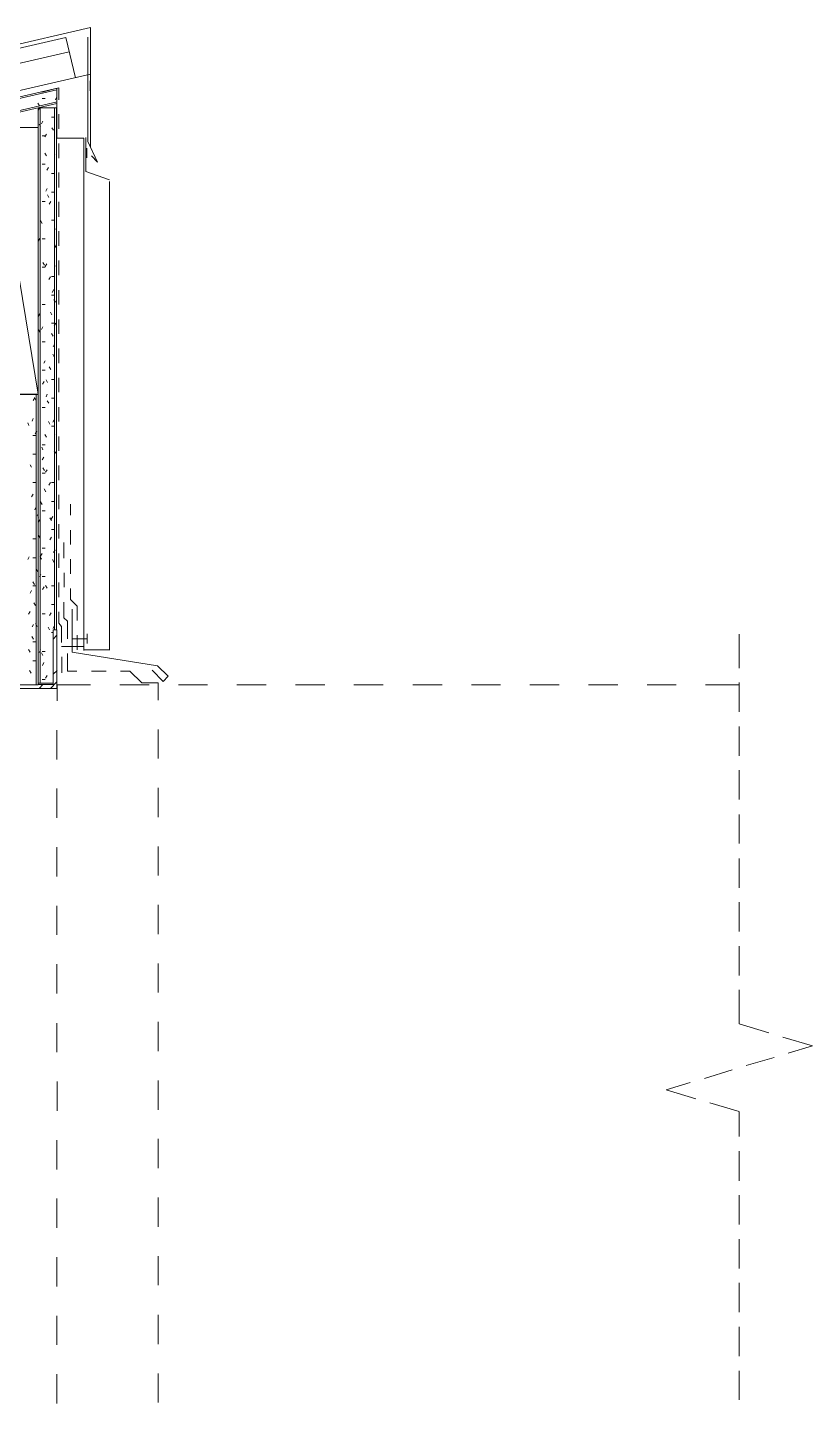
# Model space of a CAD drawing. Header units: inches. Extents: x -293 to 39679, y -468 to 488.
# Drawn here: x 78.8 to 106.24, y 381.99 to 430.11 of the extents above; entities that cross this region are included whole.
import ezdxf

# ---------------------------------------------------------------- set-up
doc = ezdxf.new("R2010")
doc.units = ezdxf.units.IN
doc.header["$MEASUREMENT"] = 0
doc.layers.add('NSE-By_Others', color=252, linetype='Continuous', lineweight=0)

msp = doc.modelspace()

# ---------------------------------------------------------------- linework, layer by layer
at = {"layer": 'NSE-By_Others'}
for points in [[(26.88599, 417.46357), (80.14413, 429.75542)], [(71.65787, 427.93942), (81.00418, 430.10898)], [(80.4725, 428.35063), (80.14413, 429.75542)], [(80.908, 429.76876), (80.908, 426.12669)], [(81.00418, 430.10898), (81.00418, 425.92107)], [(26.99501, 416.97221), (80.25409, 429.26399)], [(27.97703, 416.23562), (81.00343, 428.47237)], [(80.98977, 428.24111), (80.98977, 427.9005)], [(79.83076, 427.92757), (28.46871, 416.07189)], [(35.15245, 417.65412), (79.8975, 427.99428)], [(79.8975, 427.99428), (79.29891, 427.8442)], [(79.83076, 427.50534), (79.83076, 427.92757)], [(79.83102, 427.9676), (79.83102, 426.2348)], [(79.8975, 427.58417), (79.8975, 427.99428)], [(28.50971, 415.66353), (79.83222, 427.50508)], [(28.76848, 415.66251), (79.83029, 427.44949)], [(79.21725, 427.36702), (79.16151, 427.46283)], [(79.21659, 427.28494), (79.17481, 427.21704)], [(79.17491, 427.29828), (79.17491, 407.1769)], [(79.81556, 427.29828), (79.17491, 427.29828)], [(79.2428, 407.1769), (79.2428, 427.29828)], [(79.31355, 427.62738), (79.42161, 427.62738)], [(79.74767, 409.04489), (79.74767, 427.29828)], [(79.82987, 427.68075), (79.77583, 427.58487)], [(79.81556, 409.04489), (79.81556, 427.29828)], [(79.33912, 426.83576), (79.28524, 426.74016)], [(79.63922, 426.9714), (79.74877, 426.9714)], [(79.89922, 426.56197), (79.89922, 427.08036)], [(77.63544, 426.61784), (79.17592, 426.61784)], [(77.63544, 426.61784), (79.17592, 417.28639)], [(79.17592, 426.61784), (79.17592, 417.27249)], [(79.25838, 426.63124), (79.20278, 426.7268)], [(79.31227, 426.31765), (79.42157, 426.31765)], [(79.46231, 426.38436), (79.40678, 426.28891)], [(79.70893, 426.52287), (79.65336, 426.6045)], [(79.83012, 426.23537), (80.77189, 426.23537)], [(79.89913, 425.53922), (79.89913, 426.05748)], [(80.77189, 426.23537), (80.77189, 408.32266)], [(80.84001, 425.07562), (80.84001, 426.26205)], [(80.86866, 425.89515), (80.86866, 425.55389)], [(81.25046, 425.40345), (80.90892, 426.12641)], [(79.46339, 425.62204), (79.40799, 425.71726)], [(79.81806, 425.70392), (79.80422, 425.67622)], [(81.2499, 425.40358), (81.03185, 425.62164)], [(79.31305, 425.33479), (79.42197, 425.33479)], [(79.53072, 425.21249), (79.47542, 425.11744)], [(79.63974, 425.00791), (79.74853, 425.00791)], [(79.89931, 424.51649), (79.89931, 425.0346)], [(81.67229, 424.7879), (80.83975, 425.07462)], [(79.49058, 424.47646), (79.43543, 424.38166)], [(81.67217, 408.34992), (81.67217, 424.72106)], [(79.31153, 424.02506), (79.42166, 424.02506)], [(79.54345, 424.16159), (79.50212, 424.25632)], [(79.61267, 424.02506), (79.5576, 423.93041)], [(79.63834, 424.35193), (79.7486, 424.35193)], [(79.89971, 423.49377), (79.89971, 424.01171)], [(79.31092, 423.2596), (79.2577, 423.35574)], [(79.64067, 423.3713), (79.74883, 423.3713)], [(79.81707, 423.08445), (79.78963, 423.04329)], [(79.89856, 422.47106), (79.89856, 422.98883)], [(79.23033, 422.72866), (79.17552, 422.63274)], [(79.31216, 422.71532), (79.42178, 422.71532)], [(79.80305, 422.4149), (79.74828, 422.51075)], [(79.31157, 421.73247), (79.42081, 421.73247)], [(79.39333, 421.80138), (79.33868, 421.89702)], [(79.47692, 421.84365), (79.42229, 421.74803)], [(79.81798, 421.73375), (79.79067, 421.77472)], [(79.89923, 421.44837), (79.89923, 421.96595)], [(79.59903, 421.39225), (79.54448, 421.29679)], [(79.63872, 421.40559), (79.74783, 421.40559)], [(79.63947, 420.75183), (79.75002, 420.75183)], [(79.72296, 420.94307), (79.66679, 420.84776)], [(79.7751, 420.50544), (79.72071, 420.60063)], [(79.89792, 420.42206), (79.89792, 420.9275)], [(79.22942, 420.09586), (79.17512, 420.00084)], [(79.31141, 420.42273), (79.42012, 420.42273)], [(79.65398, 420.05641), (79.59968, 420.15145)], [(79.34037, 419.64668), (79.28616, 419.55182)], [(79.64027, 419.76898), (79.74873, 419.76898)], [(79.7894, 419.76898), (79.73517, 419.67407)], [(79.89856, 419.39935), (79.89856, 419.90462)], [(79.24443, 419.44289), (79.19024, 419.53772)], [(79.31286, 419.11522), (79.42276, 419.11522)], [(79.6931, 419.31841), (79.63894, 419.41319)], [(79.73488, 418.59428), (79.68087, 418.6905)], [(79.74879, 419.03295), (79.6947, 418.9383)], [(79.89914, 418.37665), (79.89914, 418.88174)], [(79.31198, 418.13237), (79.42148, 418.13237)], [(79.42193, 418.45924), (79.36627, 418.3766)], [(79.61213, 418.14526), (79.5582, 418.24133)], [(79.81629, 418.48593), (79.81629, 418.48593)], [(79.38013, 417.73656), (79.32629, 417.64067)], [(79.50241, 417.69402), (79.44856, 417.78992)], [(79.64093, 417.80549), (79.7503, 417.80549)], [(79.89959, 417.35396), (79.89959, 417.85886)], [(79.17507, 417.27181), (77.63339, 417.27181)], [(79.1758, 417.28515), (78.53424, 417.28515)], [(79.05357, 417.16285), (78.99817, 417.06717)], [(79.09291, 417.0805), (79.03918, 417.1762)], [(79.10694, 417.28515), (79.10694, 407.12266)], [(79.1758, 407.12266), (79.1758, 417.28515)], [(79.48818, 417.28515), (79.44787, 417.18942)], [(79.31226, 416.82263), (79.42124, 416.82263)], [(79.54459, 416.97167), (79.48921, 417.05389)], [(79.64036, 417.14951), (79.74948, 417.14951)], [(79.89819, 416.33128), (79.89819, 416.83598)], [(78.84929, 416.1958), (78.80745, 416.29118)], [(78.99822, 416.44016), (78.95804, 416.34473)], [(79.58465, 416.23581), (79.53109, 416.33121)], [(79.7367, 416.3868), (79.68146, 416.30477)], [(78.98446, 415.83978), (79.09304, 415.83978)], [(79.12171, 415.99099), (79.06655, 415.89571)], [(79.46293, 415.78679), (79.40779, 415.88203)], [(79.63876, 416.16666), (79.74748, 416.16666)], [(79.81644, 415.86646), (79.80308, 415.8531)], [(79.89991, 415.30862), (79.89991, 415.81309)], [(79.33906, 415.33554), (79.29903, 415.43063)], [(79.31232, 415.5129), (79.42244, 415.5129)], [(79.79002, 415.22662), (79.73499, 415.30832)], [(78.94451, 414.73534), (78.88959, 414.8169)], [(78.98554, 415.18602), (79.09387, 415.18602)], [(79.36789, 415.09041), (79.31291, 414.99544)], [(79.89966, 414.28597), (79.89966, 414.79021)], [(79.31212, 414.53004), (79.42185, 414.53004)], [(79.39348, 414.61311), (79.34024, 414.70794)], [(79.48889, 414.639), (79.434, 414.5575)], [(78.99905, 413.79401), (78.94434, 413.69785)], [(78.9849, 414.20317), (79.0945, 414.20317)], [(79.43571, 413.87568), (79.38096, 413.97191)], [(79.59931, 414.20317), (79.54451, 414.10685)], [(79.63916, 414.20317), (79.74876, 414.20317)], [(79.10717, 413.34261), (79.05255, 413.24661)], [(79.3117, 413.42443), (79.25704, 413.5205)], [(79.63899, 413.53385), (79.74832, 413.53385)], [(79.89906, 413.26333), (79.89906, 413.76733)], [(80.30775, 413.05572), (80.30775, 413.43823)], [(79.17702, 413.01676), (79.13568, 413.07133)], [(79.18967, 412.98928), (79.17479, 413.01573)], [(79.23031, 412.89343), (79.17577, 412.81081)], [(79.31257, 413.20697), (79.42176, 413.20697)], [(79.64022, 412.8665), (79.58567, 412.96237)], [(79.68069, 413.01573), (79.62613, 412.91984)], [(79.24415, 412.25298), (79.18973, 412.34864)], [(79.64081, 412.55321), (79.74974, 412.55321)], [(79.89816, 412.23683), (79.89816, 412.74222)], [(80.30825, 412.03264), (80.30825, 412.53765)], [(78.98433, 412.22411), (79.09313, 412.22411)], [(79.31171, 411.89724), (79.42202, 411.89724)], [(79.63908, 412.29305), (79.58466, 412.19741)], [(80.07566, 411.55643), (80.07566, 412.10181)], [(78.86208, 411.59704), (78.80781, 411.50166)], [(78.9849, 411.57036), (79.09343, 411.57036)], [(79.28419, 411.51499), (79.22992, 411.61038)], [(79.31095, 411.71934), (79.25665, 411.62391)], [(79.73415, 411.40607), (79.6799, 411.50142)], [(79.76335, 411.84387), (79.70903, 411.74839)], [(79.89833, 411.21423), (79.89833, 411.71934)], [(80.30741, 411.01004), (80.30741, 411.51477)], [(79.16198, 411.07931), (79.10779, 411.17455)], [(79.2711, 410.98331), (79.21695, 410.90127)], [(79.31141, 410.91438), (79.42132, 410.91438)], [(80.07644, 410.53343), (80.07644, 411.0389)], [(78.94416, 410.42518), (78.89012, 410.33021)], [(78.98413, 410.5875), (79.0939, 410.5875)], [(79.03967, 410.63029), (78.98558, 410.72537)], [(79.38038, 410.54748), (79.32632, 410.45246)], [(79.48992, 410.50581), (79.43422, 410.60084)], [(79.63948, 410.5875), (79.74925, 410.5875)], [(79.89797, 410.19163), (79.89797, 410.69646)], [(80.30767, 410.11028), (80.30767, 410.49188)], [(79.08034, 409.8923), (79.02476, 409.98711)], [(80.07509, 409.46775), (80.07509, 410.0138)], [(80.53998, 409.87718), (80.30775, 410.10942)], [(78.88917, 409.68692), (78.83365, 409.59222)], [(79.31131, 409.60465), (79.42068, 409.60465)], [(79.62676, 409.6469), (79.57125, 409.5522)], [(79.63941, 409.93375), (79.74892, 409.93375)], [(79.89866, 409.27845), (79.89866, 409.67358)], [(80.19963, 409.34664), (80.07564, 409.469)], [(80.36307, 408.26813), (80.36307, 409.7692)], [(80.53983, 409.37324), (80.53983, 409.87816)], [(79.01228, 409.23774), (78.95848, 409.15624)], [(79.13539, 409.16824), (79.07997, 409.26443)], [(79.57235, 409.04598), (79.51694, 409.14213)], [(79.74857, 409.19549), (79.69315, 409.09933)], [(79.83061, 409.04651), (79.69378, 409.04651)], [(79.69378, 409.04651), (79.69378, 407.1374)], [(79.83061, 407.00057), (79.83061, 409.04651)], [(79.89801, 409.27777), (79.9942, 409.16854)], [(79.99372, 409.16881), (79.99372, 408.60983)], [(80.19952, 408.73353), (80.19952, 409.3467)], [(79.01276, 408.71922), (78.95742, 408.81525)], [(78.98529, 408.62401), (79.09425, 408.62401)], [(79.63922, 408.95089), (79.69458, 408.95089)], [(79.6937, 408.71854), (79.83044, 408.85527)], [(80.88114, 408.73297), (80.36375, 408.73297)], [(80.54014, 408.35067), (80.54014, 408.85527)], [(80.88247, 408.91087), (80.88247, 408.57059)], [(103.67645, 408.8953), (103.67645, 407.70849)], [(78.88952, 408.26799), (78.83428, 408.36385)], [(79.25703, 408.3505), (79.20341, 408.25465)], [(79.33914, 408.14573), (79.28554, 408.24154)], [(79.31193, 408.29491), (79.42076, 408.29491)], [(80.77249, 408.45946), (79.99396, 408.45946)], [(79.99467, 408.1059), (79.99467, 407.54591)], [(80.19874, 407.60105), (80.19874, 408.21486)], [(83.35019, 407.79073), (80.36175, 408.26823)], [(80.77121, 408.3505), (81.6729, 408.3505)], [(78.93073, 407.53222), (78.87564, 407.62782)], [(78.98497, 407.96803), (79.09366, 407.96803)], [(79.3676, 407.90133), (79.32706, 407.80563)], [(79.69386, 407.49172), (79.83158, 407.62782)], [(80.52705, 407.60113), (80.1998, 407.60113)], [(81.55093, 407.60113), (81.03251, 407.60113)], [(82.38202, 407.60113), (82.05477, 407.60113)], [(82.38202, 407.60113), (82.7919, 407.19126)], [(83.15946, 407.64116), (83.54185, 407.2458)], [(83.71799, 407.42212), (83.34997, 407.79014)], [(78.53465, 407.12305), (79.17665, 407.12305)], [(79.17573, 407.17641), (79.69331, 407.17641)], [(79.69393, 407.13639), (79.17642, 407.13639)], [(79.20392, 407.00054), (79.33976, 407.13639)], [(79.31244, 407.31428), (79.42249, 407.31428)], [(79.48972, 407.44992), (79.43467, 407.35439)], [(79.59861, 407.00066), (79.82996, 407.232)], [(79.83159, 407.12305), (81.00401, 407.12305)], [(79.83159, 407.12305), (79.83159, 406.56352)], [(82.02765, 407.12305), (83.04968, 407.12305)], [(82.7923, 407.19198), (83.36492, 407.19198)], [(83.36492, 407.19198), (83.36492, 406.59187)], [(83.54086, 407.24515), (83.71894, 407.42324)], [(84.07332, 407.12305), (85.09697, 407.12305)], [(86.12061, 407.12305), (87.14263, 407.12305)], [(88.16628, 407.12305), (89.18992, 407.12305)], [(90.21195, 407.12305), (91.23559, 407.12305)], [(92.27217, 407.12305), (93.29581, 407.12305)], [(94.31946, 407.12305), (95.34148, 407.12305)], [(96.36513, 407.12305), (97.38877, 407.12305)], [(98.4108, 407.12305), (99.43444, 407.12305)], [(100.45808, 407.12305), (101.48011, 407.12305)], [(102.50375, 407.12305), (103.67779, 407.12305)], [(103.67754, 407.20532), (103.67754, 406.18298)], [(77.78539, 407.00074), (79.83173, 407.00074)], [(103.67697, 405.6621), (103.67697, 404.63931)], [(79.83024, 405.5398), (79.83024, 404.51588)], [(83.36354, 405.56649), (83.36354, 404.54407)], [(103.67607, 404.13445), (103.67607, 403.11122)], [(79.83099, 403.49404), (79.83099, 402.47013)], [(83.36412, 403.52072), (83.36412, 402.49831)], [(103.67683, 402.59346), (103.67683, 401.56992)], [(79.8308, 401.44828), (79.8308, 400.42452)], [(83.36334, 401.47496), (83.36334, 400.45109)], [(103.67692, 401.05246), (103.67692, 400.0287)], [(79.83065, 399.40029), (79.83065, 398.37681)], [(83.3638, 399.4292), (83.3638, 398.4056)], [(103.67767, 399.52481), (103.67767, 398.50241)], [(103.67547, 397.9816), (103.67547, 396.95911)], [(79.83008, 397.35452), (79.83008, 396.33144)], [(83.36491, 397.38343), (83.36491, 396.36023)], [(103.67704, 396.45394), (103.67704, 395.26691)], [(79.83088, 395.29542), (79.83088, 394.27291)], [(83.36283, 395.33544), (83.36283, 394.31278)], [(103.67819, 395.26873), (104.71449, 394.95522)], [(105.20511, 394.80399), (106.24103, 394.50339)], [(104.90454, 394.09464), (103.92227, 393.80872)], [(106.24222, 394.5038), (105.39538, 394.24513)], [(103.43243, 393.65881), (102.46415, 393.35804)], [(79.8321, 393.24965), (79.8321, 392.22627)], [(83.36342, 393.28968), (83.36342, 392.26613)], [(101.97148, 393.22075), (101.12591, 392.96187)], [(101.12564, 392.9628), (102.16316, 392.6491)], [(102.6535, 392.5114), (103.67692, 392.19827)], [(103.67734, 392.19787), (103.67734, 391.32524)], [(79.8294, 391.20167), (79.8294, 390.17908)], [(83.36437, 391.24392), (83.36437, 390.22115)], [(103.67842, 390.82142), (103.67842, 389.78523)], [(103.67667, 389.2782), (103.67667, 388.25451)], [(79.83009, 389.1559), (79.83009, 388.13272)], [(83.36504, 389.19815), (83.36504, 388.17479)], [(103.67677, 387.73721), (103.67677, 386.71394)], [(79.83033, 387.11014), (79.83033, 386.08651)], [(83.36304, 387.15017), (83.36304, 386.12637)], [(103.67771, 386.20956), (103.67771, 385.18674)], [(79.83096, 385.06438), (79.83096, 384.04193)], [(83.36397, 385.09106), (83.36397, 384.0685)], [(103.67688, 384.66857), (103.67688, 383.64484)], [(79.82957, 383.01639), (79.82957, 381.9938)], [(83.36414, 383.0453), (83.36414, 382.02258)], [(103.67803, 383.14091), (103.67803, 382.11779)]]:
    msp.add_lwpolyline(points, dxfattribs=at)

doc.saveas('drawing.dxf')
